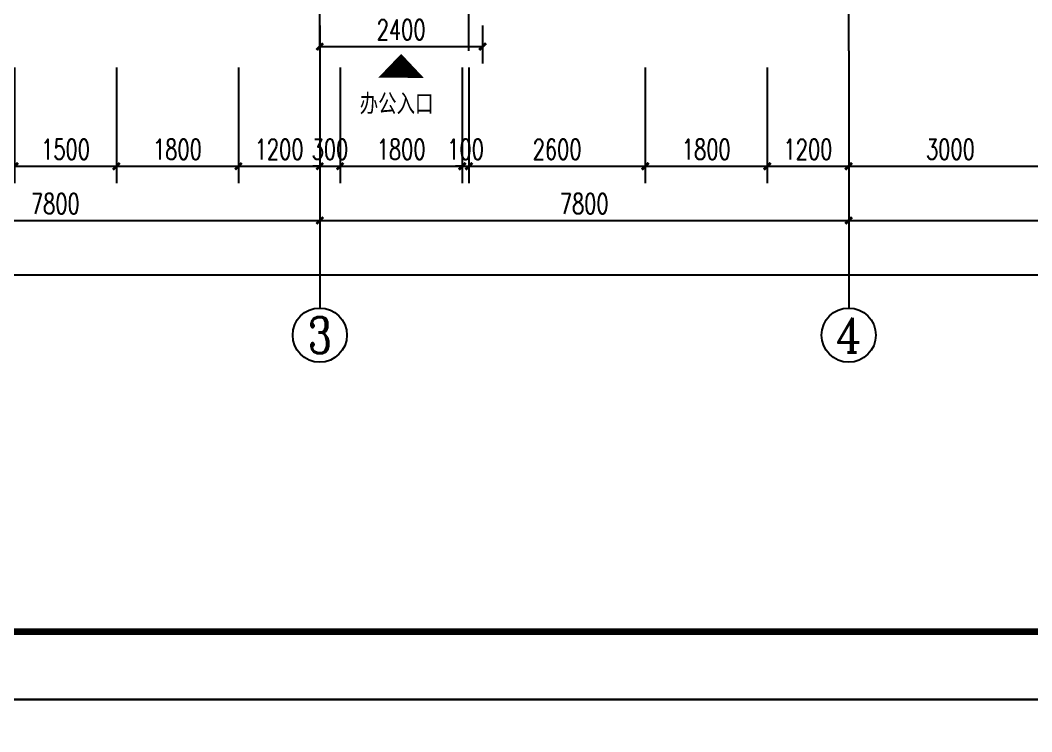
# Model space of a CAD drawing. Extents: x 63793 to 231107, y 20849 to 337643.
# Drawn here: x 154181 to 169099, y 207767 to 218258 of the extents above; entities that cross this region are included whole.
import ezdxf
from ezdxf.enums import TextEntityAlignment as Align

# ---------------------------------------------------------------- set-up
doc = ezdxf.new("R2010")
doc.units = 0
doc.header["$LTSCALE"] = 1000
doc.header["$MEASUREMENT"] = 0
doc.linetypes.add('DOTE', pattern=[2.42, 2, -0.2, 0.02, -0.2])
for name, color, linetype in [('AXIS', 3, 'Continuous'), ('AXIS_TEXT', 7, 'Continuous'), ('DOTE', 1, 'DOTE'), ('HX', 1, 'Continuous'), ('PUB_DIM', 3, 'Continuous'), ('PUB_TEXT', 7, 'Continuous'), ('PUB_TITLE', 4, 'Continuous')]:
    doc.layers.add(name, color=color, linetype=linetype)
doc.styles.add('_TCH_AXIS', font='COMPLEX', dxfattribs={"bigfont": 'GBCBIG'})
doc.styles.add('_TCH_DIM_T3', font='SIMPLEX', dxfattribs={"width": 0.705882, "bigfont": 'GBCBIG'})
doc.styles.add('COMPLEX', font='COMPLEX')
doc.styles.add('TXT', font='SimSun.ttf', dxfattribs={"width": 0.75})
doc.dimstyles.new('_TCH_ARCH&&100', dxfattribs={"dimtxt": 297.5, "dimasz": 100, "dimexe": 250, "dimexo": 300, "dimgap": 100, "dimtad": 1, "dimdec": 0, "dimzin": 0, "dimdsep": 46, "dimtxsty": '_TCH_DIM_T3', "dimblk": 'ARCHTICK', "dimcen": 0.09, "dimclrt": 7, "dimazin": 2, "dimtfac": 1, "dimtdec": 0, "dimtix": 1, "dimtmove": 2, "dimatfit": 3, "dimfxl": 0, "dimtolj": 1, "dimtzin": 0, "dimarcsym": 0})

# ---------------------------------------------------------------- blocks, each defined once
blk = doc.blocks.new('A$C3B206A9B')
at = {"layer": 'HX'}
blk.add_lwpolyline([(597, 0, 0, 1200, 0), (600, 631, 1200, 1200, 0)], format="xyseb", dxfattribs=at)
blk = doc.blocks.new('_ArchTick')
at = {"color": 0, "linetype": 'ByBlock', "const_width": 0.4}
blk.add_lwpolyline([(-0.5, -0.5), (0.5, 0.5)], dxfattribs=at)
blk = doc.blocks.new('*D730')
at = {"layer": 'Defpoints', "color": 0, "transparency": 16777216}
for p in [(158599, 218481), (160999, 218481), (160999, 217869)]:
    blk.add_point(p, dxfattribs=at)
at = {"layer": 'PUB_DIM', "color": 0, "lineweight": -2, "transparency": 16777216}
for p, q in [((158599, 218181), (158599, 217619)), ((160999, 218181), (160999, 217619)), ((158599, 217869), (160999, 217869))]:
    blk.add_line(p, q, dxfattribs=at)
at = {"layer": 'PUB_DIM', "color": 0, "lineweight": -2, "transparency": 16777216, "xscale": 100, "yscale": 100, "zscale": 100, "rotation": 180}
blk.add_blockref('_ArchTick', (158599, 217869), dxfattribs=at)
at = {"layer": 'PUB_DIM', "color": 0, "lineweight": -2, "transparency": 16777216, "xscale": 100, "yscale": 100, "zscale": 100}
blk.add_blockref('_ArchTick', (160999, 217869), dxfattribs=at)
at = {"layer": 'PUB_DIM', "color": 7, "transparency": 16777216, "insert": (159799, 218118), "char_height": 297.5, "attachment_point": 5, "style": '_TCH_DIM_T3'}
blk.add_mtext('\\A1;2400', dxfattribs=at)
blk = doc.blocks.new('*D1354')
at = {"layer": 'Defpoints', "color": 0, "transparency": 16777216}
for p in [(166399, 217859), (169399, 217859), (169399, 216105)]:
    blk.add_point(p, dxfattribs=at)
at = {"layer": 'PUB_DIM', "color": 0, "lineweight": -2, "transparency": 16777216}
for p, q in [((166399, 217559), (166399, 215855)), ((169399, 217559), (169399, 215855)), ((166399, 216105), (169399, 216105))]:
    blk.add_line(p, q, dxfattribs=at)
at = {"layer": 'PUB_DIM', "color": 0, "lineweight": -2, "transparency": 16777216, "xscale": 100, "yscale": 100, "zscale": 100, "rotation": 180}
blk.add_blockref('_ArchTick', (166399, 216105), dxfattribs=at)
at = {"layer": 'PUB_DIM', "color": 0, "lineweight": -2, "transparency": 16777216, "xscale": 100, "yscale": 100, "zscale": 100}
blk.add_blockref('_ArchTick', (169399, 216105), dxfattribs=at)
at = {"layer": 'PUB_DIM', "color": 7, "transparency": 16777216, "insert": (167899, 216354), "char_height": 297.5, "attachment_point": 5, "style": '_TCH_DIM_T3'}
blk.add_mtext('\\A1;3000', dxfattribs=at)
blk = doc.blocks.new('*D1355')
at = {"layer": 'Defpoints', "color": 0, "transparency": 16777216}
for p in [(165199, 217859), (166399, 217859), (166399, 216105)]:
    blk.add_point(p, dxfattribs=at)
at = {"layer": 'PUB_DIM', "color": 0, "lineweight": -2, "transparency": 16777216}
for p, q in [((165199, 217559), (165199, 215855)), ((166399, 217559), (166399, 215855)), ((165199, 216105), (166399, 216105))]:
    blk.add_line(p, q, dxfattribs=at)
at = {"layer": 'PUB_DIM', "color": 0, "lineweight": -2, "transparency": 16777216, "xscale": 100, "yscale": 100, "zscale": 100, "rotation": 180}
blk.add_blockref('_ArchTick', (165199, 216105), dxfattribs=at)
at = {"layer": 'PUB_DIM', "color": 0, "lineweight": -2, "transparency": 16777216, "xscale": 100, "yscale": 100, "zscale": 100}
blk.add_blockref('_ArchTick', (166399, 216105), dxfattribs=at)
at = {"layer": 'PUB_DIM', "color": 7, "transparency": 16777216, "insert": (165799, 216354), "char_height": 297.5, "attachment_point": 5, "style": '_TCH_DIM_T3'}
blk.add_mtext('\\A1;1200', dxfattribs=at)
blk = doc.blocks.new('*D1356')
at = {"layer": 'Defpoints', "color": 0, "transparency": 16777216}
for p in [(163399, 217859), (165199, 217859), (165199, 216105)]:
    blk.add_point(p, dxfattribs=at)
at = {"layer": 'PUB_DIM', "color": 0, "lineweight": -2, "transparency": 16777216}
for p, q in [((163399, 217559), (163399, 215855)), ((165199, 217559), (165199, 215855)), ((163399, 216105), (165199, 216105))]:
    blk.add_line(p, q, dxfattribs=at)
at = {"layer": 'PUB_DIM', "color": 0, "lineweight": -2, "transparency": 16777216, "xscale": 100, "yscale": 100, "zscale": 100, "rotation": 180}
blk.add_blockref('_ArchTick', (163399, 216105), dxfattribs=at)
at = {"layer": 'PUB_DIM', "color": 0, "lineweight": -2, "transparency": 16777216, "xscale": 100, "yscale": 100, "zscale": 100}
blk.add_blockref('_ArchTick', (165199, 216105), dxfattribs=at)
at = {"layer": 'PUB_DIM', "color": 7, "transparency": 16777216, "insert": (164299, 216354), "char_height": 297.5, "attachment_point": 5, "style": '_TCH_DIM_T3'}
blk.add_mtext('\\A1;1800', dxfattribs=at)
blk = doc.blocks.new('*D1357')
at = {"layer": 'Defpoints', "color": 0, "transparency": 16777216}
for p in [(160799, 217859), (163399, 217859), (163399, 216105)]:
    blk.add_point(p, dxfattribs=at)
at = {"layer": 'PUB_DIM', "color": 0, "lineweight": -2, "transparency": 16777216}
for p, q in [((160799, 217559), (160799, 215855)), ((163399, 217559), (163399, 215855)), ((160799, 216105), (163399, 216105))]:
    blk.add_line(p, q, dxfattribs=at)
at = {"layer": 'PUB_DIM', "color": 0, "lineweight": -2, "transparency": 16777216, "xscale": 100, "yscale": 100, "zscale": 100, "rotation": 180}
blk.add_blockref('_ArchTick', (160799, 216105), dxfattribs=at)
at = {"layer": 'PUB_DIM', "color": 0, "lineweight": -2, "transparency": 16777216, "xscale": 100, "yscale": 100, "zscale": 100}
blk.add_blockref('_ArchTick', (163399, 216105), dxfattribs=at)
at = {"layer": 'PUB_DIM', "color": 7, "transparency": 16777216, "insert": (162099, 216354), "char_height": 297.5, "attachment_point": 5, "style": '_TCH_DIM_T3'}
blk.add_mtext('\\A1;2600', dxfattribs=at)
blk = doc.blocks.new('*D1358')
at = {"layer": 'Defpoints', "color": 0, "transparency": 16777216}
for p in [(160699, 217859), (160799, 217859), (160799, 216105)]:
    blk.add_point(p, dxfattribs=at)
at = {"layer": 'PUB_DIM', "color": 0, "lineweight": -2, "transparency": 16777216}
for p, q in [((160699, 217559), (160699, 215855)), ((160799, 217559), (160799, 215855)), ((160699, 216105), (160599, 216105)), ((160699, 216105), (160799, 216105)), ((160799, 216105), (160899, 216105))]:
    blk.add_line(p, q, dxfattribs=at)
at = {"layer": 'PUB_DIM', "color": 0, "lineweight": -2, "transparency": 16777216, "xscale": 100, "yscale": 100, "zscale": 100}
blk.add_blockref('_ArchTick', (160699, 216105), dxfattribs=at)
at = {"layer": 'PUB_DIM', "color": 0, "lineweight": -2, "transparency": 16777216, "xscale": 100, "yscale": 100, "zscale": 100, "rotation": 180}
blk.add_blockref('_ArchTick', (160799, 216105), dxfattribs=at)
at = {"layer": 'PUB_DIM', "color": 7, "transparency": 16777216, "insert": (160749, 216354), "char_height": 297.5, "attachment_point": 5, "style": '_TCH_DIM_T3'}
blk.add_mtext('\\A1;100', dxfattribs=at)
blk = doc.blocks.new('*D1359')
at = {"layer": 'Defpoints', "color": 0, "transparency": 16777216}
for p in [(158899, 217859), (160699, 217859), (160699, 216105)]:
    blk.add_point(p, dxfattribs=at)
at = {"layer": 'PUB_DIM', "color": 0, "lineweight": -2, "transparency": 16777216}
for p, q in [((158899, 217559), (158899, 215855)), ((160699, 217559), (160699, 215855)), ((158899, 216105), (160699, 216105))]:
    blk.add_line(p, q, dxfattribs=at)
at = {"layer": 'PUB_DIM', "color": 0, "lineweight": -2, "transparency": 16777216, "xscale": 100, "yscale": 100, "zscale": 100, "rotation": 180}
blk.add_blockref('_ArchTick', (158899, 216105), dxfattribs=at)
at = {"layer": 'PUB_DIM', "color": 0, "lineweight": -2, "transparency": 16777216, "xscale": 100, "yscale": 100, "zscale": 100}
blk.add_blockref('_ArchTick', (160699, 216105), dxfattribs=at)
at = {"layer": 'PUB_DIM', "color": 7, "transparency": 16777216, "insert": (159799, 216354), "char_height": 297.5, "attachment_point": 5, "style": '_TCH_DIM_T3'}
blk.add_mtext('\\A1;1800', dxfattribs=at)
blk = doc.blocks.new('*D1360')
at = {"layer": 'Defpoints', "color": 0, "transparency": 16777216}
for p in [(158599, 217859), (158899, 217859), (158899, 216105)]:
    blk.add_point(p, dxfattribs=at)
at = {"layer": 'PUB_DIM', "color": 0, "lineweight": -2, "transparency": 16777216}
for p, q in [((158599, 217559), (158599, 215855)), ((158899, 217559), (158899, 215855)), ((158599, 216105), (158499, 216105)), ((158599, 216105), (158899, 216105)), ((158899, 216105), (158999, 216105))]:
    blk.add_line(p, q, dxfattribs=at)
at = {"layer": 'PUB_DIM', "color": 0, "lineweight": -2, "transparency": 16777216, "xscale": 100, "yscale": 100, "zscale": 100}
blk.add_blockref('_ArchTick', (158599, 216105), dxfattribs=at)
at = {"layer": 'PUB_DIM', "color": 0, "lineweight": -2, "transparency": 16777216, "xscale": 100, "yscale": 100, "zscale": 100, "rotation": 180}
blk.add_blockref('_ArchTick', (158899, 216105), dxfattribs=at)
at = {"layer": 'PUB_DIM', "color": 7, "transparency": 16777216, "insert": (158749, 216354), "char_height": 297.5, "attachment_point": 5, "style": '_TCH_DIM_T3'}
blk.add_mtext('\\A1;300', dxfattribs=at)
blk = doc.blocks.new('*D1361')
at = {"layer": 'Defpoints', "color": 0, "transparency": 16777216}
for p in [(157399, 217859), (158599, 217859), (158599, 216105)]:
    blk.add_point(p, dxfattribs=at)
at = {"layer": 'PUB_DIM', "color": 0, "lineweight": -2, "transparency": 16777216}
for p, q in [((157399, 217559), (157399, 215855)), ((158599, 217559), (158599, 215855)), ((157399, 216105), (158599, 216105))]:
    blk.add_line(p, q, dxfattribs=at)
at = {"layer": 'PUB_DIM', "color": 0, "lineweight": -2, "transparency": 16777216, "xscale": 100, "yscale": 100, "zscale": 100, "rotation": 180}
blk.add_blockref('_ArchTick', (157399, 216105), dxfattribs=at)
at = {"layer": 'PUB_DIM', "color": 0, "lineweight": -2, "transparency": 16777216, "xscale": 100, "yscale": 100, "zscale": 100}
blk.add_blockref('_ArchTick', (158599, 216105), dxfattribs=at)
at = {"layer": 'PUB_DIM', "color": 7, "transparency": 16777216, "insert": (157999, 216354), "char_height": 297.5, "attachment_point": 5, "style": '_TCH_DIM_T3'}
blk.add_mtext('\\A1;1200', dxfattribs=at)
blk = doc.blocks.new('*D1362')
at = {"layer": 'Defpoints', "color": 0, "transparency": 16777216}
for p in [(155599, 217859), (157399, 217859), (157399, 216105)]:
    blk.add_point(p, dxfattribs=at)
at = {"layer": 'PUB_DIM', "color": 0, "lineweight": -2, "transparency": 16777216}
for p, q in [((155599, 217559), (155599, 215855)), ((157399, 217559), (157399, 215855)), ((155599, 216105), (157399, 216105))]:
    blk.add_line(p, q, dxfattribs=at)
at = {"layer": 'PUB_DIM', "color": 0, "lineweight": -2, "transparency": 16777216, "xscale": 100, "yscale": 100, "zscale": 100, "rotation": 180}
blk.add_blockref('_ArchTick', (155599, 216105), dxfattribs=at)
at = {"layer": 'PUB_DIM', "color": 0, "lineweight": -2, "transparency": 16777216, "xscale": 100, "yscale": 100, "zscale": 100}
blk.add_blockref('_ArchTick', (157399, 216105), dxfattribs=at)
at = {"layer": 'PUB_DIM', "color": 7, "transparency": 16777216, "insert": (156499, 216354), "char_height": 297.5, "attachment_point": 5, "style": '_TCH_DIM_T3'}
blk.add_mtext('\\A1;1800', dxfattribs=at)
blk = doc.blocks.new('*D1363')
at = {"layer": 'Defpoints', "color": 0, "transparency": 16777216}
for p in [(154099, 217859), (155599, 217859), (155599, 216105)]:
    blk.add_point(p, dxfattribs=at)
at = {"layer": 'PUB_DIM', "color": 0, "lineweight": -2, "transparency": 16777216}
for p, q in [((154099, 217559), (154099, 215855)), ((155599, 217559), (155599, 215855)), ((154099, 216105), (155599, 216105))]:
    blk.add_line(p, q, dxfattribs=at)
at = {"layer": 'PUB_DIM', "color": 0, "lineweight": -2, "transparency": 16777216, "xscale": 100, "yscale": 100, "zscale": 100, "rotation": 180}
blk.add_blockref('_ArchTick', (154099, 216105), dxfattribs=at)
at = {"layer": 'PUB_DIM', "color": 0, "lineweight": -2, "transparency": 16777216, "xscale": 100, "yscale": 100, "zscale": 100}
blk.add_blockref('_ArchTick', (155599, 216105), dxfattribs=at)
at = {"layer": 'PUB_DIM', "color": 7, "transparency": 16777216, "insert": (154849, 216354), "char_height": 297.5, "attachment_point": 5, "style": '_TCH_DIM_T3'}
blk.add_mtext('\\A1;1500', dxfattribs=at)
blk = doc.blocks.new('*D1387')
at = {"layer": 'AXIS', "color": 0, "lineweight": -2, "transparency": 16777216}
for p, q in [((150799, 217505), (150799, 215055)), ((158599, 217505), (158599, 215055)), ((150799, 215305), (158599, 215305))]:
    blk.add_line(p, q, dxfattribs=at)
at = {"layer": 'Defpoints', "color": 0, "transparency": 16777216}
for p in [(150799, 217805), (158599, 217805), (158599, 215305)]:
    blk.add_point(p, dxfattribs=at)
at = {"layer": 'AXIS', "color": 0, "lineweight": -2, "transparency": 16777216, "xscale": 100, "yscale": 100, "zscale": 100, "rotation": 180}
blk.add_blockref('_ArchTick', (150799, 215305), dxfattribs=at)
at = {"layer": 'AXIS', "color": 0, "lineweight": -2, "transparency": 16777216, "xscale": 100, "yscale": 100, "zscale": 100}
blk.add_blockref('_ArchTick', (158599, 215305), dxfattribs=at)
at = {"layer": 'AXIS', "color": 7, "transparency": 16777216, "insert": (154699, 215554), "char_height": 297.5, "attachment_point": 5, "style": '_TCH_DIM_T3'}
blk.add_mtext('\\A1;7800', dxfattribs=at)
blk = doc.blocks.new('*D1388')
at = {"layer": 'AXIS', "color": 0, "lineweight": -2, "transparency": 16777216}
for p, q in [((158599, 217505), (158599, 215055)), ((166399, 217505), (166399, 215055)), ((158599, 215305), (166399, 215305))]:
    blk.add_line(p, q, dxfattribs=at)
at = {"layer": 'Defpoints', "color": 0, "transparency": 16777216}
for p in [(158599, 217805), (166399, 217805), (166399, 215305)]:
    blk.add_point(p, dxfattribs=at)
at = {"layer": 'AXIS', "color": 0, "lineweight": -2, "transparency": 16777216, "xscale": 100, "yscale": 100, "zscale": 100, "rotation": 180}
blk.add_blockref('_ArchTick', (158599, 215305), dxfattribs=at)
at = {"layer": 'AXIS', "color": 0, "lineweight": -2, "transparency": 16777216, "xscale": 100, "yscale": 100, "zscale": 100}
blk.add_blockref('_ArchTick', (166399, 215305), dxfattribs=at)
at = {"layer": 'AXIS', "color": 7, "transparency": 16777216, "insert": (162499, 215554), "char_height": 297.5, "attachment_point": 5, "style": '_TCH_DIM_T3'}
blk.add_mtext('\\A1;7800', dxfattribs=at)
blk = doc.blocks.new('*D1389')
at = {"layer": 'AXIS', "color": 0, "lineweight": -2, "transparency": 16777216}
for p, q in [((166399, 217505), (166399, 215055)), ((180799, 217505), (180799, 215055)), ((166399, 215305), (180799, 215305))]:
    blk.add_line(p, q, dxfattribs=at)
at = {"layer": 'Defpoints', "color": 0, "transparency": 16777216}
for p in [(166399, 217805), (180799, 217805), (180799, 215305)]:
    blk.add_point(p, dxfattribs=at)
at = {"layer": 'AXIS', "color": 0, "lineweight": -2, "transparency": 16777216, "xscale": 100, "yscale": 100, "zscale": 100, "rotation": 180}
blk.add_blockref('_ArchTick', (166399, 215305), dxfattribs=at)
at = {"layer": 'AXIS', "color": 0, "lineweight": -2, "transparency": 16777216, "xscale": 100, "yscale": 100, "zscale": 100}
blk.add_blockref('_ArchTick', (180799, 215305), dxfattribs=at)
at = {"layer": 'AXIS', "color": 7, "transparency": 16777216, "insert": (173599, 215554), "char_height": 297.5, "attachment_point": 5, "style": '_TCH_DIM_T3'}
blk.add_mtext('\\A1;14400', dxfattribs=at)
blk = doc.blocks.new('*D1394')
at = {"layer": 'AXIS', "color": 0, "lineweight": -2, "transparency": 16777216}
for p, q in [((142649, 217505), (142649, 214255)), ((204549, 217505), (204549, 214255)), ((142649, 214505), (204549, 214505))]:
    blk.add_line(p, q, dxfattribs=at)
at = {"layer": 'Defpoints', "color": 0, "transparency": 16777216}
for p in [(142649, 217805), (204549, 217805), (204549, 214505)]:
    blk.add_point(p, dxfattribs=at)
at = {"layer": 'AXIS', "color": 0, "lineweight": -2, "transparency": 16777216, "xscale": 100, "yscale": 100, "zscale": 100, "rotation": 180}
blk.add_blockref('_ArchTick', (142649, 214505), dxfattribs=at)
at = {"layer": 'AXIS', "color": 0, "lineweight": -2, "transparency": 16777216, "xscale": 100, "yscale": 100, "zscale": 100}
blk.add_blockref('_ArchTick', (204549, 214505), dxfattribs=at)
at = {"layer": 'AXIS', "color": 7, "transparency": 16777216, "insert": (173599, 214754), "char_height": 297.5, "attachment_point": 5, "style": '_TCH_DIM_T3'}
blk.add_mtext('\\A1;61900', dxfattribs=at)
blk = doc.blocks.new('_AXISO')
blk.add_circle((0, 0), 0.5)
at = {"layer": 'AXIS_TEXT', "style": 'COMPLEX', "width": 1.041667}
blk.add_attdef('A', text='', height=0.56, dxfattribs=at).set_placement((-0.25, -0.28), (0.25, -0.28), align=Align.FIT)

msp = doc.modelspace()

# ---------------------------------------------------------------- linework, layer by layer
at = {"layer": 'AXIS'}
for p, q in [((158599.3, 217804.9), (158599.3, 214014.8)), ((166399.3, 217804.9), (166399.3, 214014.8))]:
    msp.add_line(p, q, dxfattribs=at)
at = {"layer": 'DOTE'}
for p, q in [((158599.3, 217804.9), (158599.3, 243987.7)), ((166399.3, 217804.9), (166399.3, 243631.2)), ((160799.3, 217804.9), (160799.3, 233416))]:
    msp.add_line(p, q, dxfattribs=at)
at = {"layer": 'PUB_TITLE'}
for points in [[(127007, 208242.4), (231107, 208242.4), (231107, 250242.4), (127007, 250242.4)], [(124837.4, 166242.4), (214037.4, 166242.4), (214037.4, 208242.4), (124837.4, 208242.4)]]:
    msp.add_lwpolyline(points, close=True, dxfattribs=at)
at = {"layer": 'PUB_TITLE', "const_width": 100}
msp.add_lwpolyline([(129507, 209242.4), (230107, 209242.4), (230107, 249242.4), (129507, 249242.4)], close=True, dxfattribs=at)

# ---------------------------------------------------------------- block references
at = {"color": 3, "xscale": 0.5600000000267755, "yscale": 0.5600000000267755, "zscale": 0.5600000000267755, "rotation": 180}
msp.add_blockref('A$C3B206A9B', (160133.5, 217762.3), dxfattribs=at)
at = {"layer": 'AXIS'}
ref = msp.add_blockref('_AXISO', (158599.3, 213614.8), dxfattribs=dict(at, xscale=800, yscale=800, zscale=800))
ref.add_attrib('A', '3', dxfattribs={"layer": 'AXIS_TEXT', "height": 532.5, "style": '_TCH_AXIS'}).set_placement((158421.8, 213348.5), (158776.8, 213348.5), align=Align.FIT)
ref = msp.add_blockref('_AXISO', (166399.3, 213614.8), dxfattribs=dict(at, xscale=800, yscale=800, zscale=800))
ref.add_attrib('A', '4', dxfattribs={"layer": 'AXIS_TEXT', "height": 509.1, "style": '_TCH_AXIS'}).set_placement((166205.3, 213360.2), (166593.2, 213360.2), align=Align.FIT)

# ---------------------------------------------------------------- texts
at = {"layer": 'PUB_TEXT', "color": 7, "style": 'TXT', "width": 0.75}
msp.add_text('办公入口', height=265.82, dxfattribs=at).set_placement((159187.9, 216900.5))

# ---------------------------------------------------------------- dimensions: what is measured, and where the dimension line sits
at = {"layer": 'AXIS'}
for p1, p2, distance, text, picture, middle in [((142649.3, 217804.9), (204549.3, 217804.9), -3300, '61900', '*D1394', (173599.3, 214753.6)), ((150799.3, 217804.9), (158599.3, 217804.9), -2500, '7800', '*D1387', (154699.3, 215553.6)), ((158599.3, 217804.9), (166399.3, 217804.9), -2500, '7800', '*D1388', (162499.3, 215553.6)), ((166399.3, 217804.9), (180799.3, 217804.9), -2500, '14400', '*D1389', (173599.3, 215553.6))]:
    dim = msp.add_aligned_dim(p1=p1, p2=p2, distance=distance, text=text, dimstyle='_TCH_ARCH&&100', dxfattribs=at)
    dim.commit()
    dim.dimension.update_dxf_attribs({"geometry": picture, "text_midpoint": middle})
at = {"layer": 'PUB_DIM'}
for p1, p2, distance, text, picture, middle in [((158599.3, 218481.2), (160999.3, 218481.2), -611.9, '2400', '*D730', (159799.3, 218118)), ((154099.3, 217859.4), (155599.3, 217859.4), -1754.5, '1500', '*D1363', (154849.3, 216353.6)), ((155599.3, 217859.4), (157399.3, 217859.4), -1754.5, '1800', '*D1362', (156499.3, 216353.6)), ((157399.3, 217859.4), (158599.3, 217859.4), -1754.5, '1200', '*D1361', (157999.3, 216353.6)), ((158599.3, 217859.4), (158899.3, 217859.4), -1754.5, '300', '*D1360', (158749.3, 216353.6)), ((158899.3, 217859.4), (160699.3, 217859.4), -1754.5, '1800', '*D1359', (159799.3, 216353.6)), ((160699.3, 217859.4), (160799.3, 217859.4), -1754.5, '100', '*D1358', (160749.3, 216353.6)), ((160799.3, 217859.4), (163399.3, 217859.4), -1754.5, '2600', '*D1357', (162099.3, 216353.6)), ((163399.3, 217859.4), (165199.3, 217859.4), -1754.5, '1800', '*D1356', (164299.3, 216353.6)), ((165199.3, 217859.4), (166399.3, 217859.4), -1754.5, '1200', '*D1355', (165799.3, 216353.6)), ((166399.3, 217859.4), (169399.3, 217859.4), -1754.5, '3000', '*D1354', (167899.3, 216353.6))]:
    dim = msp.add_aligned_dim(p1=p1, p2=p2, distance=distance, text=text, dimstyle='_TCH_ARCH&&100', dxfattribs=at)
    dim.commit()
    dim.dimension.update_dxf_attribs({"geometry": picture, "text_midpoint": middle})

doc.saveas('drawing.dxf')
